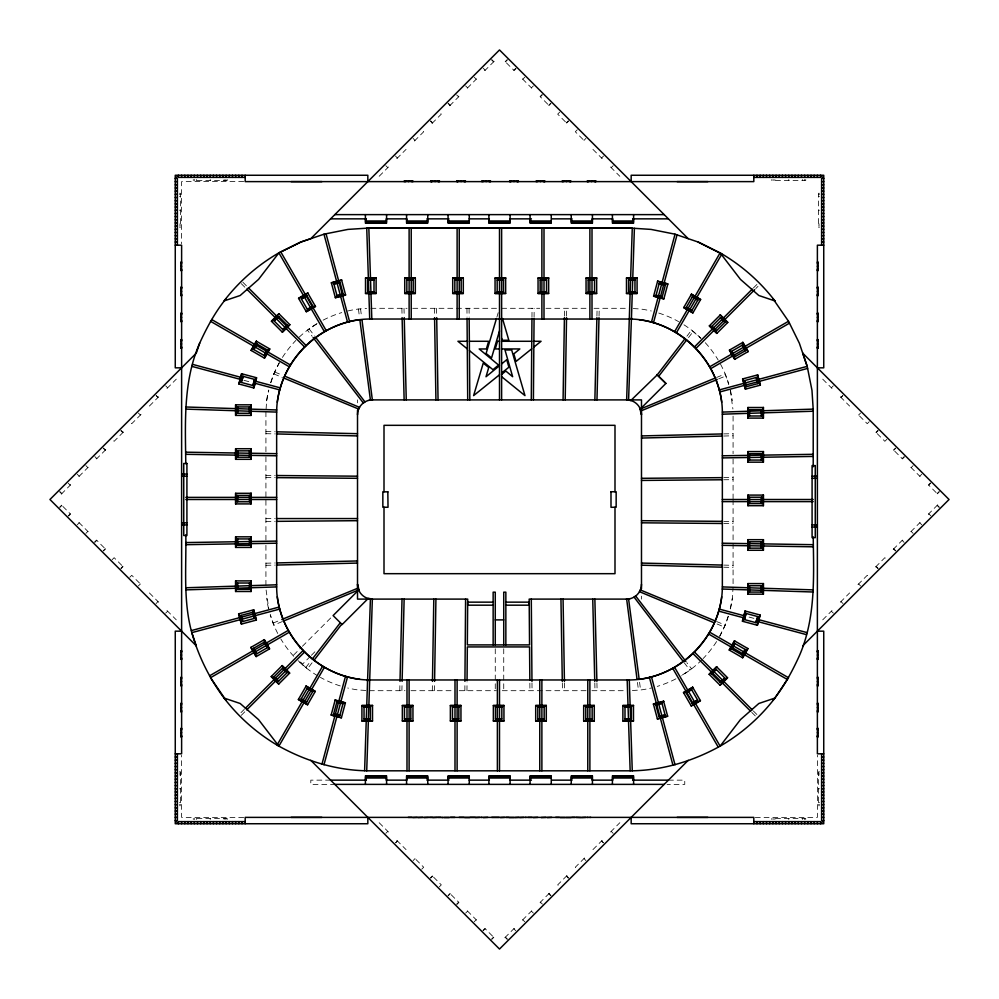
<?xml version="1.0" encoding="UTF-8"?>
<svg xmlns="http://www.w3.org/2000/svg" width="999" height="999" viewBox="0 0 999 999"><rect width="100%" height="100%" fill="white"/><g stroke="black" fill="none" stroke-linecap="round" stroke-linejoin="round"><path stroke-width="0.75" stroke-dasharray="5 3.75" d="M464.847 690.696L464.91 682.929M466.958 690.696L467.045 681.643M531.967 317.295L532.042 308.304M534.078 317.295L534.153 308.304M432.305 690.696L432.43 682.929M434.428 690.696L434.553 682.929M564.447 316.071L564.572 308.304M566.57 316.071L566.695 308.304M399.762 690.696L399.962 682.929M401.885 690.696L402.073 682.929M596.927 316.071L597.115 308.304M599.038 316.071L599.238 308.304M266.096 409.003L266.633 400.811A106.618 106.618 0 0 1 268.606 390.134M730.394 608.866A106.618 106.618 0 0 0 732.367 598.189L733.079 587.262M266.633 400.811L268.756 390.172M730.244 608.828L732.367 598.189M496.915 317.045L498.201 312.675M270.854 382.729L273.838 373.926L279.358 362.749M719.642 636.251L725.162 625.074L728.146 616.271M312.075 662.812L307.442 668.855L298.064 660.639M686.925 336.188L691.558 330.145L700.936 338.361M305.844 667.457L310.489 661.425M688.511 337.575L693.156 331.543M61.276 494.168L70.567 484.877L68.569 482.879M78.896 476.548L88.187 467.257M105.807 449.637L96.516 458.928L94.518 456.93M123.426 432.018L114.136 441.308L112.138 439.31M141.046 414.398L131.756 423.688L129.758 421.69M149.375 406.069L158.666 396.778M166.995 388.449L176.286 379.158M379.158 176.286L388.449 166.995M396.778 158.666L406.069 149.375M414.398 141.046L423.688 131.756L421.69 129.758M432.018 123.426L441.308 114.136L439.31 112.138M449.637 105.807L458.928 96.516L456.93 94.518M467.257 88.187L476.548 78.896M494.168 61.276L484.877 70.567L482.879 68.569M59.615 507.167L61.613 505.169M505.169 61.613L507.167 59.615M59.903 507.455L61.901 505.457M505.457 61.901L507.455 59.903M68.232 515.784L70.23 513.786M513.786 70.23L515.784 68.232M68.569 516.121L70.567 514.123L61.276 504.832M516.121 68.569L514.123 70.567L504.832 61.276M77.235 524.787L79.233 522.789M522.789 79.233L524.787 77.235M85.852 533.404L87.85 531.406M531.406 87.85L533.404 85.852M94.518 542.07L96.516 540.072L105.807 549.363M542.07 94.518L540.072 96.516L549.363 105.807M94.855 542.407L96.853 540.409M540.409 96.853L542.407 94.855M103.184 550.736L105.182 548.738M548.738 105.182L550.736 103.184M103.471 551.023L105.469 549.025M549.025 105.469L551.023 103.471M112.138 559.69L114.136 557.692L123.426 566.982M559.69 112.138L557.692 114.136L566.982 123.426M120.804 568.356L122.752 566.308M566.308 122.752L568.356 120.804M121.091 568.643L123.089 566.645M566.645 123.089L568.643 121.091M129.758 577.31L131.756 575.312L141.046 584.602M577.31 129.758L575.312 131.756L584.602 141.046M138.374 585.926L140.422 583.978M583.978 140.422L585.926 138.374M156.044 603.596L157.992 601.548M601.598 158.042L603.546 155.994M165.622 613.174L167.67 611.226M611.176 167.62L613.224 165.672M293.631 655.057L301.348 647.34M302.41 646.278L333.104 615.571M240.971 712.649L244.243 709.377M241.283 715.334L245.642 710.976M310.327 656.343L302.622 664.048L299.625 661.051M311.363 655.307L315.821 650.849M753.358 288.024L757.717 283.666M755.806 288.561L758.004 286.363M385.776 833.328L387.824 831.38M831.38 387.824L833.328 385.776M395.404 842.956L397.402 840.958L395.454 843.006M842.956 395.404L840.958 397.402L843.006 395.454M413.074 860.626L415.022 858.578M858.578 415.022L860.576 413.024M421.69 869.242L423.688 867.244L414.398 857.954M869.242 421.69L867.244 423.688L857.954 414.398M430.357 877.909L432.355 875.911M875.911 432.355L877.909 430.357M430.644 878.196L432.692 876.248M876.198 432.642L878.246 430.694M439.31 886.862L441.308 884.864L432.018 875.574M886.862 439.31L884.864 441.308L875.574 432.018M447.977 895.529L449.975 893.531M893.531 449.975L895.529 447.977M448.264 895.816L450.262 893.818M893.818 450.262L895.816 448.264M456.593 904.145L458.591 902.147M902.147 458.591L904.145 456.593M456.93 904.482L458.928 902.484L449.637 893.193M904.482 456.93L902.484 458.928L893.193 449.637M465.596 913.148L467.594 911.15M911.15 467.594L913.148 465.596M474.213 921.765L476.211 919.767M919.767 476.211L921.765 474.213M482.879 930.431L484.877 928.433L494.168 937.724M930.431 482.879L928.433 484.877L937.724 494.168M483.216 930.768L485.214 928.77M928.77 485.214L930.768 483.216M491.545 939.097L493.543 937.099M937.099 493.543L939.097 491.545M491.833 939.385L493.831 937.387M937.387 493.831L939.385 491.833M504.832 937.724L514.123 928.433L516.121 930.431M522.452 920.104L531.743 910.813M549.363 893.193L540.072 902.484L542.07 904.482M566.982 875.574L557.692 884.864L559.69 886.862M584.602 857.954L575.312 867.244L577.31 869.242M592.931 849.625L602.222 840.334M610.551 832.005L619.842 822.714M822.714 619.842L832.005 610.551M840.334 602.222L849.625 592.931M857.954 584.602L867.244 575.312L869.242 577.31M875.574 566.982L884.864 557.692L886.862 559.69M893.193 549.363L902.484 540.072L904.482 542.07M910.813 531.743L920.104 522.452M937.724 504.832L928.433 514.123L930.431 516.121M316.583 324.038L307.442 330.145L312.175 336.313M682.417 674.962L691.558 668.855L686.825 662.687M716.533 377.497L725.162 373.926L728.696 384.34M282.467 621.503L273.838 625.074L270.304 614.66M718.643 378.896L725.836 375.936M273.164 623.064L280.357 620.104M347.752 310.989A106.618 106.618 0 0 1 358.429 309.016L366.621 308.479M632.379 690.521L640.571 689.984A106.618 106.618 0 0 0 651.248 688.011M723.763 433.903L733.079 433.678M723.763 436.026L733.079 435.789M265.921 563.211L275.237 562.974M265.921 565.322L275.237 565.097M723.763 477.634L733.079 477.559M723.763 479.757L733.079 479.682M265.921 521.441L275.237 521.366M243.694 181.618L181.618 181.618L181.618 243.694M179.495 193.282L180.557 193.282L180.557 227.185L179.495 227.185M819.505 193.282L818.443 193.282L818.443 227.185L819.505 227.185M179.495 194.593L180.557 194.593M818.443 194.593L819.505 194.593M179.495 196.341L180.557 196.341M818.443 196.341L819.505 196.341M179.495 210.227L180.557 210.227M818.443 210.227L819.505 210.227M179.495 224.126L180.557 224.126M818.443 224.126L819.505 224.126M179.495 225.861L180.557 225.861M818.443 225.861L819.505 225.861M370.904 308.304L407.043 308.304M412.737 308.304L499.5 308.304M501.623 308.304L539.785 308.304M545.978 308.304L587.986 308.304M594.018 308.304L628.134 308.304M265.921 518.568L275.237 518.568M369.355 690.696L404.982 690.696M411.014 690.696L453.022 690.696M459.215 690.696L496.403 690.696M502.285 690.696L586.263 690.696M591.957 690.696L624.999 690.696M179.495 771.815L180.557 771.815L180.557 805.718L179.495 805.718M819.505 771.815L818.443 771.815L818.443 805.718L819.505 805.718M179.495 773.139L180.557 773.139M818.443 773.139L819.505 773.139M179.495 774.874L180.557 774.874M818.443 774.874L819.505 774.874M330.594 780.144L310.801 780.144L310.801 784.377L334.827 784.377M668.406 780.144L684.752 780.144L684.752 784.377L667.107 784.377M179.495 788.773L180.557 788.773M818.443 788.773L819.505 788.773M179.495 802.659L180.557 802.659M818.443 802.659L819.505 802.659M179.495 804.407L180.557 804.407M818.443 804.407L819.505 804.407M243.694 817.382L181.618 817.382L181.618 755.306M755.306 817.382L817.382 817.382L817.382 755.306M265.921 475.437L275.237 475.512M265.921 477.559L275.237 477.634M723.763 521.366L733.079 521.441M723.763 523.488L733.079 523.563M265.921 431.556L275.237 431.768M265.921 433.678L275.237 433.903M723.763 565.097L733.079 565.322M723.763 567.22L733.079 567.444M633.229 308.541L640.571 309.016A106.618 106.618 0 0 1 651.248 310.989M365.771 690.459L358.429 689.984A106.618 106.618 0 0 1 347.752 688.011M243.968 380.332L249.937 381.93M749.063 617.07L755.032 618.668M273.838 373.926L282.467 377.497M716.533 621.503L725.162 625.074M274.775 372.028L281.955 375.025M717.045 623.975L724.225 626.972M522.452 78.896L531.743 88.187M592.931 149.375L602.222 158.666M610.551 166.995L619.842 176.286M822.714 379.158L832.005 388.449M840.334 396.778L849.625 406.069M910.813 467.257L920.104 476.548M491.833 59.615L493.831 61.613M937.387 505.169L939.385 507.167M491.545 59.903L493.543 61.901M937.099 505.457L939.097 507.455M483.216 68.232L485.214 70.23M928.77 513.786L930.768 515.784M474.213 77.235L476.211 79.233M919.767 522.789L921.765 524.787M465.596 85.852L467.594 87.85M911.15 531.406L913.148 533.404M456.593 94.855L458.591 96.853M902.147 540.409L904.145 542.407M448.264 103.184L450.262 105.182M893.818 548.738L895.816 550.736M447.977 103.471L449.975 105.469M893.531 549.025L895.529 551.023M430.644 120.804L432.692 122.752M876.248 566.308L878.196 568.356M430.357 121.091L432.355 123.089M875.911 566.645L877.909 568.643M413.074 138.374L415.022 140.422M858.628 583.928L860.576 585.976M395.454 155.994L397.402 158.042M840.958 601.598L843.006 603.546M385.776 165.672L387.824 167.62M831.33 611.226L833.378 613.174M753.358 710.976L757.717 715.334M751.76 712.374L756.131 716.733M242.869 282.267L247.24 286.626M241.283 283.666L245.642 288.024M165.672 385.776L167.62 387.824M611.226 831.33L613.174 833.378M156.044 395.404L158.042 397.402L155.994 395.454M603.596 842.956L601.598 840.958L603.546 843.006M138.374 413.074L140.422 415.022M583.978 858.578L585.926 860.626M121.091 430.357L123.089 432.355M566.645 875.911L568.643 877.909M120.754 430.694L122.802 432.642M566.358 876.198L568.306 878.246M103.471 447.977L105.469 449.975M549.025 893.531L551.023 895.529M103.184 448.264L105.182 450.262M548.738 893.818L550.736 895.816M94.855 456.593L96.853 458.591M540.409 902.147L542.407 904.145M85.852 465.596L87.85 467.594M531.406 911.15L533.404 913.148M77.235 474.213L79.233 476.211M522.789 919.767L524.787 921.765M68.232 483.216L70.23 485.214M513.786 928.77L515.784 930.768M59.903 491.545L61.901 493.543M505.457 937.099L507.455 939.097M59.615 491.833L61.613 493.831M505.169 937.387L507.167 939.385M78.896 522.452L88.187 531.743M149.375 592.931L158.666 602.222M166.995 610.551L176.286 619.842M379.158 822.714L388.449 832.005M396.778 840.334L406.069 849.625M467.257 910.813L476.548 920.104M684.128 662.624L689.797 670.029M309.203 328.971L314.872 336.376M730.244 390.172L732.904 409.003M266.096 589.997L268.756 608.828M639.56 682.267L640.571 689.984M358.429 309.016L359.44 316.733M637.449 682.404L638.448 690.122M360.552 308.878L361.551 316.596M596.927 682.929L597.115 690.696M594.805 682.929L594.992 690.696M404.008 308.304L404.195 316.071M401.885 308.304L402.073 316.071M564.447 682.929L564.572 690.696M562.325 682.929L562.462 690.696M436.538 308.304L436.675 316.071M434.428 308.304L434.553 316.071M531.98 682.929L532.042 690.696M529.857 683.154L529.92 690.696M469.08 308.304L469.155 317.295M466.958 308.304L467.033 317.295M805.718 179.495L805.718 180.557L771.815 180.557L771.815 179.495M805.718 819.505L805.718 818.443L771.815 818.443L771.815 819.505M804.407 179.495L804.407 180.557M804.407 818.443L804.407 819.505M802.659 179.495L802.659 180.557M802.659 818.443L802.659 819.505M788.773 179.495L788.773 180.557M788.773 818.443L788.773 819.505M774.874 179.495L774.874 180.557M774.874 818.443L774.874 819.505M773.139 179.495L773.139 180.557M773.139 818.443L773.139 819.505M733.079 416.121L733.079 453.671M733.079 458.991L733.079 498.726M733.079 499.787L733.079 542.22M733.079 543.668L733.079 585.739M641.483 596.141L641.483 599.1M503.733 648.776L503.733 690.696M495.267 648.776L495.267 690.696M357.517 399.9L357.517 402.859M265.921 411.738L265.921 455.332M265.921 456.78L265.921 498.826M265.921 500.274L265.921 540.009M265.921 545.329L265.921 585.801M227.185 179.495L227.185 180.557L193.282 180.557L193.282 179.495M227.185 819.505L227.185 818.443L193.282 818.443L193.282 819.505M225.861 179.495L225.861 180.557M225.861 818.443L225.861 819.505M224.126 179.495L224.126 180.557M224.126 818.443L224.126 819.505M210.227 179.495L210.227 180.557M210.227 818.443L210.227 819.505M196.341 179.495L196.341 180.557M196.341 818.443L196.341 819.505M194.593 179.495L194.593 180.557M194.593 818.443L194.593 819.505M270.654 382.667A106.618 106.618 0 0 1 279.245 362.762M282.417 357.442A106.618 106.618 0 0 1 295.866 340.447M299.176 337.175A106.618 106.618 0 0 1 317.707 323.177M323.114 320.155A106.618 106.618 0 0 1 341.77 312.587M340.284 685.951A106.618 106.618 0 0 1 320.379 677.372M317.707 675.824A106.618 106.618 0 0 1 298.052 660.751M293.743 656.306A106.618 106.618 0 0 1 280.794 638.91M277.772 633.503A106.618 106.618 0 0 1 270.205 614.847M268.606 608.866A106.618 106.618 0 0 1 266.633 598.189M728.346 616.333A106.618 106.618 0 0 1 719.755 636.238M716.583 641.558A106.618 106.618 0 0 1 703.134 658.553M702.047 659.665A106.618 106.618 0 0 1 681.293 675.824M675.886 678.845A106.618 106.618 0 0 1 657.23 686.413M658.716 313.049A106.618 106.618 0 0 1 678.621 321.628M683.94 324.8A106.618 106.618 0 0 1 700.948 338.249M705.257 342.694A106.618 106.618 0 0 1 718.206 360.09M720.504 364.123A106.618 106.618 0 0 1 728.795 384.153M730.394 390.134A106.618 106.618 0 0 1 732.367 400.811"/><path stroke-width="1.5" d="M464.922 681.38L465.596 599.1M467.057 680.132L467.332 646.927L529.557 646.927L529.832 680.132M531.293 399.9L531.955 318.806M533.404 399.9L534.065 318.806M432.455 681.38L433.803 599.1M434.577 681.38L435.926 599.1M563.074 399.9L564.423 317.62M565.197 399.9L566.545 317.62M400 681.38L402.023 599.1M402.11 681.38L404.133 599.1M594.867 399.9L596.89 317.62M596.977 399.9L599 317.62M364.61 770.666L367.582 679.832M322.652 666.121L277.135 744.954L278.896 746.128C305.731 761.076 335.926 770.217 366.72 770.816L372.352 599.1L366.67 597.976A14.835 14.835 0 0 1 359.503 591.683L357.517 584.265A14.835 14.835 0 0 0 358.641 589.947L283.903 620.903M631.418 319.168L634.39 228.334M367.557 681.243L370.417 598.975M715.097 378.097L640.359 409.053A14.835 14.835 0 0 1 641.483 414.735L639.497 407.317A14.835 14.835 0 0 0 632.33 401.024L628.583 400.025L631.443 317.757M185.789 463.661C185.29 423.201 183.017 381.193 199.65 343.206C206.843 327.46 215.122 312.1 226.086 298.651M276.648 412.088C276.773 362.837 320.454 319.156 369.705 319.031L629.295 319.031C678.546 319.156 722.227 362.837 722.352 412.088L722.352 586.913C722.227 636.163 678.546 679.844 629.295 679.969L369.705 679.969C320.454 679.844 276.773 636.163 276.648 586.913L276.648 412.088L185.814 409.115M813.211 536.9C813.798 576.848 815.746 618.294 799.35 655.794C792.157 671.54 783.878 686.9 772.914 700.349M387.824 491.77L388.024 507.267L382.842 507.23L382.842 491.77L387.899 491.87M238.998 384.016L241.746 373.776M241.346 382.442L242.982 376.311M252.834 385.527L254.483 379.383M253.709 387.949L256.443 377.722M321.965 764.123L345.529 676.198M323.976 764.797L347.54 676.872M651.46 322.128L675.024 234.203L698.189 242.045L721.865 254.046L676.348 332.879M653.471 322.802L677.035 234.877M742.557 621.278L745.291 611.051M744.517 619.617L746.166 613.473M756.018 622.689L757.654 616.558M757.254 625.224L760.002 614.984M499.5 330.881L491.545 357.942L486.113 353.446L496.478 318.494M199.675 343.206L196.266 353.184L49.95 499.5L196.303 645.854M251.186 350.474L256.493 341.296M253.858 349.563L257.03 344.056M264.161 355.519L267.345 350.012M264.373 358.079L269.668 348.901M185.814 534.877C186.376 567.519 183.004 600.761 191.796 632.642C198.476 656.231 209.415 678.396 224.051 698.064A186.925 186.925 0 0 0 278.883 746.141L324.413 667.295M674.587 331.705L720.104 252.872L698.176 242.058M729.332 650.099L734.627 640.921M731.655 648.988L734.839 643.481M741.97 654.944L745.142 649.437M742.507 657.704L747.814 648.526M366.72 770.816L632.28 770.816C663.086 770.229 693.269 761.063 720.117 746.141A186.925 186.925 0 0 0 774.949 698.064L788.511 677.722L709.677 632.205M347.54 322.128L323.976 234.203L300.811 242.045L278.896 252.872L258.554 279.383L240.172 295.504L224.051 300.936A186.925 186.925 0 0 1 278.883 252.859L300.811 242.045L310.801 238.649L499.5 49.95L688.236 238.686M313.936 660.401L341.758 624.138L333.104 615.571L358.678 590.009M640.322 408.991L665.896 383.429L657.242 374.862L685.064 338.599M312.35 659.015L340.247 622.814M658.753 376.186L686.65 339.985M367.132 222.265L368.044 223.064L368.968 222.265M369.78 222.265L370.704 223.064L371.616 222.265M372.427 222.265L373.351 223.064L374.263 222.265M375.075 222.265L375.999 223.064L376.91 222.265M377.734 222.265L378.646 223.064L379.57 222.265M380.382 222.265L381.293 223.064L382.217 222.265M383.029 222.265L383.941 223.064L384.865 222.265M408.304 222.265L409.215 223.064L410.139 222.265M410.951 222.265L411.863 223.064L412.787 222.265M413.598 222.265L414.51 223.064L415.434 222.265M416.246 222.265L417.17 223.064L418.082 222.265M418.893 222.265L419.817 223.064L420.729 222.265M421.541 222.265L422.465 223.064L423.376 222.265M424.2 222.265L425.112 223.064L426.024 222.265M449.8 222.265L450.724 223.064L451.635 222.265M452.447 222.265L453.371 223.064L454.283 222.265M455.107 222.265L456.019 223.064L456.943 222.265M457.754 222.265L458.666 223.064L459.59 222.265M460.402 222.265L461.313 223.064L462.237 222.265M463.049 222.265L463.961 223.064L464.885 222.265M465.696 222.265L466.62 223.064L467.532 222.265M490.634 222.265L491.558 223.064L492.47 222.265M493.281 222.265L494.205 223.064L495.117 222.265M495.929 222.265L496.853 223.064L497.764 222.265M498.588 222.265L499.5 223.064L500.412 222.265M501.236 222.265L502.147 223.064L503.071 222.265M503.883 222.265L504.795 223.064L505.719 222.265M506.53 222.265L507.442 223.064L508.366 222.265M531.805 222.265L532.717 223.064L533.641 222.265M534.453 222.265L535.364 223.064L536.288 222.265M537.1 222.265L538.024 223.064L538.936 222.265M539.747 222.265L540.671 223.064L541.583 222.265M542.395 222.265L543.319 223.064L544.23 222.265M545.042 222.265L545.966 223.064L546.878 222.265M547.702 222.265L548.613 223.064L549.537 222.265M572.976 222.265L573.888 223.064L574.8 222.265M575.624 222.265L576.535 223.064L577.459 222.265M578.271 222.265L579.183 223.064L580.107 222.265M580.918 222.265L581.83 223.064L582.754 222.265M583.566 222.265L584.49 223.064L585.402 222.265M586.213 222.265L587.137 223.064L588.049 222.265M588.861 222.265L589.785 223.064L590.696 222.265M614.135 222.265L615.059 223.064L615.971 222.265M616.783 222.265L617.707 223.064L618.618 222.265M619.43 222.265L620.354 223.064L621.266 222.265M622.09 222.265L623.001 223.064L623.925 222.265M624.737 222.265L625.649 223.064L626.573 222.265M627.384 222.265L628.296 223.064L629.22 222.265M630.032 222.265L630.956 223.064L631.868 222.265M368.968 776.735L368.044 775.936L367.132 776.735M371.616 776.735L370.704 775.936L369.78 776.735M374.263 776.735L373.351 775.936L372.427 776.735M376.91 776.735L375.999 775.936L375.075 776.735M379.57 776.735L378.646 775.936L377.734 776.735M382.217 776.735L381.293 775.936L380.382 776.735M384.865 776.735L383.941 775.936L383.029 776.735M410.139 776.735L409.215 775.936L408.304 776.735M412.787 776.735L411.863 775.936L410.951 776.735M415.434 776.735L414.51 775.936L413.598 776.735M418.082 776.735L417.17 775.936L416.246 776.735M420.729 776.735L419.817 775.936L418.893 776.735M423.376 776.735L422.465 775.936L421.541 776.735M426.024 776.735L425.112 775.936L424.2 776.735M451.635 776.735L450.724 775.936L449.8 776.735M454.283 776.735L453.371 775.936L452.447 776.735M456.943 776.735L456.019 775.936L455.107 776.735M459.59 776.735L458.666 775.936L457.754 776.735M462.237 776.735L461.313 775.936L460.402 776.735M464.885 776.735L463.961 775.936L463.049 776.735M467.532 776.735L466.62 775.936L465.696 776.735M492.47 776.735L491.558 775.936L490.634 776.735M495.117 776.735L494.205 775.936L493.281 776.735M497.764 776.735L496.853 775.936L495.929 776.735M500.412 776.735L499.5 775.936L498.588 776.735M503.071 776.735L502.147 775.936L501.236 776.735M505.719 776.735L504.795 775.936L503.883 776.735M508.366 776.735L507.442 775.936L506.53 776.735M533.641 776.735L532.717 775.936L531.805 776.735M536.288 776.735L535.364 775.936L534.453 776.735M538.936 776.735L538.024 775.936L537.1 776.735M541.583 776.735L540.671 775.936L539.747 776.735M544.23 776.735L543.319 775.936L542.395 776.735M546.878 776.735L545.966 775.936L545.042 776.735M549.537 776.735L548.613 775.936L547.702 776.735M574.8 776.735L573.888 775.936L572.976 776.735M577.459 776.735L576.535 775.936L575.624 776.735M580.107 776.735L579.183 775.936L578.271 776.735M582.754 776.735L581.83 775.936L580.918 776.735M585.402 776.735L584.49 775.936L583.566 776.735M588.049 776.735L587.137 775.936L586.213 776.735M590.696 776.735L589.785 775.936L588.861 776.735M615.971 776.735L615.059 775.936L614.135 776.735M618.618 776.735L617.707 775.936L616.783 776.735M621.266 776.735L620.354 775.936L619.43 776.735M623.925 776.735L623.001 775.936L622.09 776.735M626.573 776.735L625.649 775.936L624.737 776.735M629.22 776.735L628.296 775.936L627.384 776.735M631.868 776.735L630.956 775.936L630.032 776.735M271.516 321.341L279.008 313.848M274.176 321.016L278.671 316.521L287.387 325.224L282.892 329.72L274.176 321.016L278.821 316.658M282.742 329.57L287.237 325.075M282.28 332.105L289.772 324.613M245.342 708.291L303.159 650.474M246.741 709.877L304.558 652.06M341.958 624.712L368.181 598.488M630.819 400.512L657.242 374.862M694.442 346.94L752.259 289.123M695.841 348.526L754.707 289.673M709.228 674.387L716.72 666.895M711.763 673.925L716.258 669.43M720.179 682.342L724.675 677.846L716.108 669.28L711.613 673.776L720.329 682.479L724.824 677.984M719.992 685.152L727.484 677.659M688.236 760.314L499.5 949.05L310.764 760.314M802.697 645.854L949.05 499.5L802.697 353.147M499.5 365.671L486.014 376.76L488.736 367.52L483.254 363.087L473.613 395.616L499.5 374.775M501.623 363.923L506.743 359.702L508.891 367.207L501.623 373.064M531.705 348.826L516.046 361.451L513.823 353.883L519.83 348.938L501.623 348.951M533.841 347.115L541.071 341.283L533.891 341.283M501.623 374.413L505.806 371.041L512.649 376.71L504.982 349.975L511.663 349.975L524.975 395.616L501.623 376.685M298.651 298.439L307.817 293.144M301.411 298.988L306.918 295.804M307.355 309.29L312.862 306.119M306.256 311.626L315.434 306.318M709.677 366.795L788.511 321.278L772.964 298.713M710.626 368.693L789.447 323.177M209.553 675.824L288.374 630.307M289.323 632.205L210.489 677.722L226.036 700.287M683.566 692.682L692.744 687.374M686.138 692.881L691.645 689.71M692.082 703.196L697.589 700.012M691.183 705.856L700.349 700.561M640.983 410.889L717.207 379.495M281.793 619.505L358.017 588.111M774.949 698.064L758.828 703.496L740.446 719.617L720.117 746.141L674.587 667.295M331.393 282.904L341.633 280.157M333.916 284.141L340.06 282.505M337 295.642L343.144 293.993M335.339 297.602L345.567 294.867M719.255 389.922L807.18 366.358L799.35 343.206L788.536 321.266M719.68 391.995L807.592 368.431M191.408 630.569L279.32 607.005M279.745 609.078L191.82 632.642L196.279 645.816M653.433 704.133L663.661 701.398M655.856 705.007L662 703.358M658.94 716.495L665.084 714.859M657.367 718.843L667.607 716.096M368.581 222.278L367.52 222.278M371.228 222.278L370.167 222.278M373.876 222.278L372.814 222.278M376.523 222.278L375.462 222.278M379.17 222.278L378.122 222.278M381.83 222.278L380.769 222.278M384.478 222.278L383.416 222.278M409.752 222.278L408.691 222.278M412.4 222.278L411.338 222.278M415.047 222.278L413.986 222.278M417.694 222.278L416.633 222.278M420.342 222.278L419.28 222.278M422.989 222.278L421.928 222.278M425.636 222.278L424.587 222.278M451.248 222.278L450.187 222.278M453.896 222.278L452.834 222.278M456.543 222.278L455.494 222.278M459.203 222.278L458.141 222.278M461.85 222.278L460.789 222.278M464.498 222.278L463.436 222.278M467.145 222.278L466.083 222.278M492.082 222.278L491.021 222.278M494.73 222.278L493.668 222.278M497.377 222.278L496.316 222.278M500.024 222.278L498.976 222.278M502.684 222.278L501.623 222.278M505.332 222.278L504.27 222.278M507.979 222.278L506.918 222.278M533.254 222.278L532.192 222.278M535.901 222.278L534.84 222.278M538.548 222.278L537.487 222.278M541.196 222.278L540.134 222.278M543.843 222.278L542.782 222.278M546.49 222.278L545.442 222.278M549.15 222.278L548.089 222.278M574.413 222.278L573.364 222.278M577.072 222.278L576.011 222.278M579.72 222.278L578.658 222.278M582.367 222.278L581.306 222.278M585.014 222.278L583.953 222.278M587.662 222.278L586.6 222.278M590.309 222.278L589.248 222.278M615.584 222.278L614.522 222.278M618.231 222.278L617.17 222.278M620.879 222.278L619.83 222.278M623.538 222.278L622.477 222.278M626.186 222.278L625.124 222.278M628.833 222.278L627.772 222.278M631.48 222.278L630.419 222.278M367.52 776.722L368.581 776.722M370.167 776.722L371.228 776.722M372.814 776.722L373.876 776.722M375.462 776.722L376.523 776.722M378.122 776.722L379.17 776.722M380.769 776.722L381.83 776.722M383.416 776.722L384.478 776.722M408.691 776.722L409.752 776.722M411.338 776.722L412.4 776.722M413.986 776.722L415.047 776.722M416.633 776.722L417.694 776.722M419.28 776.722L420.342 776.722M421.928 776.722L422.989 776.722M424.587 776.722L425.636 776.722M450.187 776.722L451.248 776.722M452.834 776.722L453.896 776.722M455.494 776.722L456.543 776.722M458.141 776.722L459.203 776.722M460.789 776.722L461.85 776.722M463.436 776.722L464.498 776.722M466.083 776.722L467.145 776.722M491.021 776.722L492.082 776.722M493.668 776.722L494.73 776.722M496.316 776.722L497.377 776.722M498.976 776.722L500.024 776.722M501.623 776.722L502.684 776.722M504.27 776.722L505.332 776.722M506.918 776.722L507.979 776.722M532.192 776.722L533.254 776.722M534.84 776.722L535.901 776.722M537.487 776.722L538.548 776.722M540.134 776.722L541.196 776.722M542.782 776.722L543.843 776.722M545.442 776.722L546.49 776.722M548.089 776.722L549.15 776.722M573.364 776.722L574.413 776.722M576.011 776.722L577.072 776.722M578.658 776.722L579.72 776.722M581.306 776.722L582.367 776.722M583.953 776.722L585.014 776.722M586.6 776.722L587.662 776.722M589.248 776.722L590.309 776.722M614.522 776.722L615.584 776.722M617.17 776.722L618.231 776.722M619.83 776.722L620.879 776.722M622.477 776.722L623.538 776.722M625.124 776.722L626.186 776.722M627.772 776.722L628.833 776.722M630.419 776.722L631.48 776.722M323.963 234.178L347.952 229.408L366.72 228.184L632.28 228.184L651.048 229.408L675.037 234.178M359.852 319.817L370.417 400.025L372.352 399.9L361.95 319.68M637.05 679.32L626.648 599.1L628.583 598.975L639.148 679.183M722.352 412.088L813.186 409.115L811.975 390.334L807.204 366.358L802.721 353.184M722.352 414.198L813.186 411.226M185.814 587.774L276.648 584.802M185.814 589.885L276.648 586.913M641.483 435.926L722.215 433.941M641.483 438.049L722.215 436.063M276.785 562.937L357.517 560.951M276.785 565.059L357.517 563.074M722.352 455.794L813.186 454.308M722.352 457.917L813.186 456.431M185.814 542.569L276.648 541.083M185.814 544.692L276.648 543.206M370.417 400.025L372.527 400M626.473 599L628.583 598.975M641.483 478.309L722.215 477.647M641.483 480.432L722.215 479.77M276.785 521.353L357.517 520.691M245.192 177.385L178.446 177.385L178.446 175.262L175.262 178.446L177.385 178.446L177.385 245.192M753.808 177.385L820.554 177.385L820.554 175.262L823.738 178.446L821.615 178.446L821.615 245.192M175.262 181.618L177.385 181.618M821.615 181.618L823.738 181.618M175.262 184.803L177.385 184.803M821.615 184.803L823.738 184.803M175.262 187.974L177.385 187.974M821.615 187.974L823.738 187.974M175.262 191.159L177.385 191.159M821.615 191.159L823.738 191.159M175.262 194.33L177.385 194.33M821.615 194.33L823.738 194.33M175.262 197.515L177.385 197.515M821.615 197.515L823.738 197.515M175.262 200.699L177.385 200.699M821.615 200.699L823.738 200.699M175.262 203.871L177.385 203.871M821.615 203.871L823.738 203.871M175.262 207.055L177.385 207.055M821.615 207.055L823.738 207.055M175.262 210.227L177.385 210.227M821.615 210.227L823.738 210.227M175.262 213.411L177.385 213.411M821.615 213.411L823.738 213.411M334.827 214.623L664.173 214.623M175.262 216.583L177.385 216.583M821.615 216.583L823.738 216.583M330.594 218.856L366.396 218.856M386.638 218.856L406.868 218.856L406.943 222.914L427.385 222.914L427.385 218.831M427.11 218.856L448.901 218.856M469.143 218.856L489.385 218.856M509.615 218.856L531.418 218.856M551.648 218.856L571.89 218.856M612.362 218.856L592.132 218.856L592.057 222.914L571.615 222.914L571.615 218.831M632.604 218.856L668.406 218.856M175.262 219.768L177.385 219.768M821.615 219.768L823.738 219.768M365.397 220.979L386.588 220.979M406.568 220.979L427.759 220.979M448.076 220.979L469.268 220.979M488.898 220.979L510.102 220.979M530.069 220.979L551.261 220.979M571.241 220.979L592.432 220.979M612.412 220.979L633.603 220.979M365.784 222.69L386.213 222.69M406.943 222.69L427.385 222.69M448.451 222.69L468.881 222.914L448.451 222.914L448.451 218.831M530.444 222.69L550.886 222.914L530.444 222.914L530.444 218.831M571.615 222.69L592.057 222.69M612.787 222.69L633.216 222.69M175.262 222.939L177.385 222.939M821.615 222.939L823.738 222.939M175.262 226.124L177.385 226.124M821.615 226.124L823.738 226.124M175.262 229.308L177.385 229.308M821.615 229.308L823.738 229.308M175.262 232.48L177.385 232.48M821.615 232.48L823.738 232.48M175.262 235.664L177.385 235.664M821.615 235.664L823.738 235.664M175.262 238.836L177.385 238.836M821.615 238.836L823.738 238.836M175.262 242.02L177.385 242.02M821.615 242.02L823.738 242.02M175.262 245.192L181.618 245.192L181.618 753.808L175.262 753.808M823.738 245.192L817.382 245.192L817.382 753.808L823.738 753.808M181.618 261.95L180.981 261.95L180.981 270.717L181.618 270.717M817.382 261.95L818.019 261.95L818.019 270.717L817.382 270.717M180.981 262.675L181.618 262.525M817.382 262.525L818.019 262.675M180.981 263.399L181.618 263.399M817.382 263.399L818.019 263.399M180.981 266.333L181.618 266.333M817.382 266.333L818.019 266.333M180.981 269.268L181.618 269.268M817.382 269.268L818.019 269.268M180.981 269.992L181.618 269.992M817.382 269.992L818.019 269.992M180.981 270.142L181.618 270.142M817.382 270.142L818.019 270.142M365.522 278.147L376.123 278.147M404.732 278.147L415.322 278.147M452.709 278.147L463.299 278.147M495.054 278.147L505.644 278.147M538.049 278.147L548.638 278.147M586.051 278.147L596.653 278.147M626.485 278.147L637.087 278.147M367.644 279.995L374.001 279.995M406.843 279.995L413.211 279.995M454.832 279.995L461.188 279.995M497.165 279.995L503.521 279.995M540.172 279.995L546.528 279.995M588.174 279.995L594.53 279.995M628.608 279.995L634.964 279.995M181.618 287.013L180.981 287.013L180.981 295.791L181.618 295.791M817.382 287.013L818.019 287.013L818.019 295.791L817.382 295.791M180.981 287.6L181.618 287.6M817.382 287.6L818.019 287.6M180.981 287.749L181.618 287.749M817.382 287.749L818.019 287.749M180.981 288.474L181.618 288.474M817.382 288.474L818.019 288.474M180.981 291.408L181.618 291.408M817.382 291.408L818.019 291.408M367.644 291.895L374.001 291.895M406.843 291.895L413.211 291.895M454.832 291.895L461.188 291.895M497.165 291.895L503.521 291.895M540.172 291.895L546.528 291.895M588.174 291.895L594.53 291.895M628.608 291.895L634.964 291.895M365.522 293.356L376.123 293.356M404.732 293.356L415.322 293.356M452.709 293.356L463.299 293.356M495.054 293.356L505.644 293.356M538.049 293.356L548.638 293.356M586.051 293.356L596.653 293.356M626.485 293.356L637.087 293.356M180.981 294.33L181.618 294.33M817.382 294.33L818.019 294.33M180.981 295.055L181.618 295.055M817.382 295.055L818.019 295.055M180.981 295.217L181.618 295.217M817.382 295.217L818.019 295.217M181.618 313.024L180.981 313.024L180.981 321.79L181.618 321.79M817.382 313.024L818.019 313.024L818.019 321.79L817.382 321.79M180.981 313.599L181.618 313.599M817.382 313.599L818.019 313.599M180.981 313.748L181.618 313.748M817.382 313.748L818.019 313.748M180.981 314.473L181.618 314.473M817.382 314.473L818.019 314.473M180.981 317.407L181.618 317.407M817.382 317.407L818.019 317.407M180.981 320.329L181.618 320.329M817.382 320.329L818.019 320.329M180.981 321.066L181.618 321.066M817.382 321.066L818.019 321.066M180.981 321.216L181.618 321.216M817.382 321.216L818.019 321.216M181.618 339.548L180.981 339.548L180.981 348.326L181.618 348.326M817.382 339.548L818.019 339.548L818.019 348.326L817.382 348.326M180.981 340.135L181.618 340.135M817.382 340.135L818.019 340.135M180.981 340.284L181.618 340.284M817.382 340.284L818.019 340.284M180.981 341.009L181.618 341.009M817.382 341.009L818.019 341.009M467.232 341.283L457.929 341.283L467.295 348.876M469.355 341.283L488.648 341.283L486.376 348.963L479.158 348.963L498.576 365.06L492.969 369.68L469.43 350.612M499.5 341.283L497.514 341.283L495.267 348.951L499.5 348.951M501.623 341.283L531.768 341.283M180.981 343.943L181.618 343.943M817.382 343.943L818.019 343.943M180.981 346.865L181.618 346.865M817.382 346.865L818.019 346.865M180.981 347.59L181.618 347.59M817.382 347.59L818.019 347.59M180.981 347.752L181.618 347.752M817.382 347.752L818.019 347.752M181.618 367.832L175.262 367.832L175.262 175.262L367.832 175.262L367.832 181.618M817.382 367.832L823.738 367.832L823.738 175.262L631.168 175.262L631.168 181.618M369.38 399.9L641.483 399.9L641.483 588.723M181.618 474.075L186.913 474.075M181.618 476.186L186.913 476.186M812.087 476.186L817.382 476.186M812.087 478.309L817.382 478.309M185.814 497.377L276.648 497.377M185.814 499.5L276.648 499.5M722.352 499.5L813.186 499.5M722.352 501.623L813.186 501.623M276.785 518.568L357.517 518.568M181.618 522.814L186.913 522.814M181.618 524.925L186.913 524.925M812.087 524.925L817.382 524.925M812.087 527.047L817.382 527.047M629.62 599.1L529.17 599.1L529.545 644.904L467.332 644.904L467.707 599.1L357.517 599.1L357.517 410.277M493.144 602.147L467.657 602.147L467.657 605.182L493.144 605.182M505.856 602.147L529.22 602.147L529.22 605.182L505.856 605.182M495.267 619.892L503.733 619.892M181.618 631.168L175.262 631.168L175.262 823.738L367.832 823.738L367.832 817.382M817.382 631.168L823.738 631.168L823.738 823.738L631.168 823.738L631.168 817.382M181.618 650.674L180.981 650.674L180.981 659.452L181.618 659.452M817.382 650.674L818.019 650.674L818.019 659.452L817.382 659.452M180.981 651.248L181.618 651.248M817.382 651.248L818.019 651.248M180.981 651.41L181.618 651.41M817.382 651.41L818.019 651.41M180.981 652.135L181.618 652.135M817.382 652.135L818.019 652.135M180.981 655.057L181.618 655.057M817.382 655.057L818.019 655.057M180.981 657.991L181.618 657.991M817.382 657.991L818.019 657.991M180.981 658.716L181.618 658.716M817.382 658.716L818.019 658.716M180.981 658.865L181.618 658.865M817.382 658.865L818.019 658.865M181.618 677.21L180.981 677.21L180.981 685.976L181.618 685.976M817.382 677.21L818.019 677.21L818.019 685.976L817.382 685.976M180.981 677.934L181.618 677.934M817.382 677.784L818.019 677.784M180.981 678.671L181.618 678.671M817.382 678.671L818.019 678.671M180.981 681.593L181.618 681.593M817.382 681.593L818.019 681.593M180.981 684.527L181.618 684.527M817.382 684.527L818.019 684.527M180.981 685.401L181.618 685.401M817.382 685.252L818.019 685.252M181.618 703.209L180.981 703.209L180.981 711.987L181.618 711.987M817.382 703.209L818.019 703.209L818.019 711.987L817.382 711.987M180.981 703.783L181.618 703.783M817.382 703.783L818.019 703.783M180.981 704.67L181.618 704.67M817.382 704.67L818.019 704.67M361.913 705.644L372.515 705.644M402.347 705.644L412.949 705.644M450.362 705.644L460.951 705.644M493.356 705.644L503.946 705.644M535.701 705.644L546.291 705.644M583.678 705.644L594.268 705.644M622.877 705.644L633.478 705.644M364.036 707.105L370.392 707.105M404.47 707.105L410.826 707.105M452.472 707.105L458.828 707.105M495.479 707.105L501.835 707.105M537.812 707.105L544.168 707.105M585.789 707.105L592.157 707.105M624.999 707.105L631.356 707.105M180.981 707.592L181.618 707.592M817.382 707.592L818.019 707.592M180.981 710.526L181.618 710.526M817.382 710.526L818.019 710.526M180.981 711.4L181.618 711.4M817.382 711.4L818.019 711.4M364.036 719.005L370.392 719.005M404.47 719.005L410.826 719.005M452.472 719.005L458.828 719.005M495.479 719.005L501.835 719.005M537.812 719.005L544.168 719.005M585.789 719.005L592.157 719.005M624.999 719.005L631.356 719.005M361.913 720.853L372.515 720.853M402.347 720.853L412.949 720.853M450.362 720.853L460.951 720.853M493.356 720.853L503.946 720.853M535.701 720.853L546.291 720.853M583.678 720.853L594.268 720.853M622.877 720.853L633.478 720.853M181.618 728.283L180.981 728.283L180.981 737.05L181.618 737.05M817.382 728.283L818.019 728.283L818.019 737.05L817.382 737.05M180.981 728.858L181.618 728.858M817.382 728.858L818.019 728.858M180.981 729.008L181.618 729.008M817.382 729.008L818.019 729.008M180.981 729.732L181.618 729.732M817.382 729.732L818.019 729.732M180.981 732.667L181.618 732.667M817.382 732.667L818.019 732.667M180.981 735.601L181.618 735.601M817.382 735.601L818.019 735.601M180.981 736.325L181.618 736.325M817.382 736.325L818.019 736.325M180.981 736.475L181.618 736.475M817.382 736.475L818.019 736.475M175.262 756.98L177.385 756.98M821.615 756.98L823.738 756.98M175.262 760.164L177.385 760.164M821.615 760.164L823.738 760.164M175.262 763.336L177.385 763.336M821.615 763.336L823.738 763.336M175.262 766.52L177.385 766.52M821.615 766.52L823.738 766.52M175.262 769.692L177.385 769.692M821.615 769.692L823.738 769.692M175.262 772.876L177.385 772.876M821.615 772.876L823.738 772.876M175.262 776.061L177.385 776.061M821.615 776.061L823.738 776.061M365.784 776.31L386.213 776.31M406.943 776.31L427.385 776.31M448.451 776.31L468.881 776.086L448.451 776.086L448.451 780.169M530.444 776.31L550.886 776.086L530.444 776.086L530.444 780.169M571.615 776.31L592.057 776.31M612.787 776.31L633.216 776.31M365.397 778.021L386.588 778.021M406.568 778.021L427.759 778.021M448.076 778.021L469.268 778.021M488.898 778.021L510.102 778.021M530.069 778.021L551.261 778.021M571.241 778.021L592.432 778.021M612.412 778.021L633.603 778.021M175.262 779.232L177.385 779.232M821.615 779.232L823.738 779.232M330.594 780.144L366.396 780.144M386.638 780.144L406.868 780.144L406.943 776.086L427.385 776.086L427.385 780.169M427.11 780.144L448.901 780.144M469.143 780.144L489.385 780.144M509.615 780.144L531.418 780.144M551.648 780.144L571.89 780.144M612.362 780.144L592.132 780.144L592.057 776.086L571.615 776.086L571.615 780.169M632.604 780.144L668.406 780.144M175.262 782.417L177.385 782.417M821.615 782.417L823.738 782.417M334.827 784.377L664.173 784.377M175.262 785.589L177.385 785.589M821.615 785.589L823.738 785.589M175.262 788.773L177.385 788.773M821.615 788.773L823.738 788.773M175.262 791.945L177.385 791.945M821.615 791.945L823.738 791.945M175.262 795.129L177.385 795.129M821.615 795.129L823.738 795.129M175.262 798.301L177.385 798.301M821.615 798.301L823.738 798.301M175.262 801.485L177.385 801.485M821.615 801.485L823.738 801.485M175.262 804.67L177.385 804.67M821.615 804.67L823.738 804.67M175.262 807.841L177.385 807.841M821.615 807.841L823.738 807.841M175.262 811.026L177.385 811.026M821.615 811.026L823.738 811.026M175.262 814.197L177.385 814.197M821.615 814.197L823.738 814.197M175.262 817.382L177.385 817.382M821.615 817.382L823.738 817.382M412.749 817.582L417.27 817.382M417.982 817.582L422.802 817.382M423.963 817.582L428.496 817.382M432.817 817.582L436.988 817.382M441.795 817.582L443.169 817.582M444.193 817.582L449.3 817.582M464.61 817.582L469.717 817.582M475.524 817.582L479.695 817.382M483.254 817.582L487.787 817.382M500.437 817.582L504.607 817.382M509.203 817.582L514.31 817.582M515.109 817.582L518.981 817.382M519.705 817.582L523.876 817.382M533.241 817.582L537.774 817.382M541.208 817.582L546.041 817.382M547.202 817.582L551.735 817.382M560.189 817.582L565.297 817.582M566.083 817.582L571.191 817.582M580.844 817.582L576.011 817.382M581.568 817.582L585.739 817.382M245.192 821.615L178.446 821.615L178.446 823.738L175.262 820.554L177.385 820.554L177.385 753.808M753.808 821.615L820.554 821.615L820.554 823.738L823.738 820.554L821.615 820.554L821.615 753.808M276.785 475.524L357.517 476.186M276.785 477.647L357.517 478.309M641.483 520.691L722.215 521.353M641.483 522.814L722.215 523.476M185.814 452.185L276.648 453.671M185.814 454.308L276.648 455.794M722.352 543.206L813.186 544.692M722.352 545.329L813.186 546.815M276.785 431.805L357.517 433.678M276.785 433.941L357.517 435.926M641.483 563.074L722.215 565.059M641.483 565.197L722.215 567.182M185.951 406.993L276.785 409.965M722.352 586.913L813.186 589.885M722.215 589.035L813.049 592.007M628.583 400.025L626.648 399.9L632.267 228.197L366.733 228.197L369.705 319.031M657.579 281.331L667.819 284.078M659.14 283.679L665.284 285.314M656.068 295.167L662.212 296.815M653.646 296.041L663.873 298.776M192.495 364.348L243.169 377.934M255.082 381.118L280.419 387.912M191.82 366.358L242.482 379.932M254.408 383.129L279.745 389.922M719.255 609.078L744.592 615.871M756.518 619.068L807.18 632.642M718.581 611.088L743.918 617.882M755.831 621.066L806.505 634.652M335.127 700.224L345.354 702.959M336.788 702.185L342.932 703.833M333.716 713.686L339.86 715.321M331.181 714.922L341.421 717.669M224.051 698.064L240.172 703.496L258.554 719.617L278.883 746.141M283.903 378.097L358.641 409.053L359.503 407.317L284.827 376.211M715.097 620.903L640.359 589.947L639.497 591.683L714.173 622.789M691.383 294.318L700.561 299.613M692.295 296.978L697.801 300.162M686.338 307.292L691.845 310.464M683.778 307.492L692.956 312.799M211.663 319.518L290.497 365.035M210.489 321.278L289.323 366.795M708.503 633.965L787.337 679.482M306.044 686.201L315.222 691.508M307.155 688.536L312.662 691.708M301.198 698.838L306.705 702.022M298.439 699.387L307.617 704.682M656.78 374.55L665.896 383.429M720.192 315.022L727.684 322.515M720.391 317.832L724.887 322.327M711.975 326.248L716.47 330.744M709.44 325.786L716.932 333.279M694.442 652.06L752.259 709.877M692.856 653.458L750.674 711.276M248.326 287.724L306.144 345.542M246.741 289.123L304.558 346.94M282.068 665.721L289.56 673.214M282.53 668.256L287.025 672.752M274.113 676.673L278.609 681.168M271.316 676.485L278.808 683.978M685.876 661.45L635.689 596.041L634.065 597.115L683.191 661.388M313.124 337.55L363.311 402.959L364.935 401.885L315.809 337.612M742.719 342.47L748.014 351.648M742.17 345.229L745.354 350.736M731.867 351.186L735.039 356.693M729.545 350.075L734.839 359.253M672.689 668.231L718.206 747.065M280.794 251.935L326.311 330.769M278.896 252.872L324.413 331.705M264.161 639.747L269.455 648.925M263.961 642.307L267.133 647.814M253.646 648.264L256.83 653.771M250.986 647.352L256.281 656.53M502.472 318.469L508.828 340.259L502.185 340.259L501.623 338.274M757.467 374.95L760.202 385.189M756.218 377.472L757.866 383.616M744.73 380.557L746.365 386.7M742.769 378.896L745.504 389.123M651.46 676.872L675.024 764.797M649.387 677.285L672.951 765.209M326.049 233.791L349.613 321.715M253.496 609.877L256.231 620.104M252.635 612.3L254.27 618.443M241.134 615.384L242.782 621.528M238.798 613.811L241.533 624.05M629.295 679.969L632.267 770.803M627.185 679.969L630.157 770.803M368.843 228.197L371.815 319.031M594.867 599.1L596.89 681.38M592.744 599.1L594.767 681.38M404.233 317.62L406.256 399.9M402.11 317.62L404.133 399.9M563.074 599.1L564.423 681.38M560.951 599.1L562.3 681.38M436.7 317.62L438.049 399.9M434.577 317.62L435.926 399.9M531.293 599.1L531.967 681.38M469.168 318.806L469.83 399.9M467.045 318.806L467.707 399.9M817.382 175.262L817.382 177.385M817.382 821.615L817.382 823.738M814.197 175.262L814.197 177.385M814.197 821.615L814.197 823.738M813.211 409.115L813.211 466.77M811.026 175.262L811.026 177.385M811.026 821.615L811.026 823.738M807.841 175.262L807.841 177.385M807.841 821.615L807.841 823.738M804.67 175.262L804.67 177.385M804.67 821.615L804.67 823.738M801.485 175.262L801.485 177.385M801.485 821.615L801.485 823.738M798.301 175.262L798.301 177.385M798.301 821.615L798.301 823.738M795.129 175.262L795.129 177.385M795.129 821.615L795.129 823.738M791.945 175.262L791.945 177.385M791.945 821.615L791.945 823.738M788.773 175.262L788.773 177.385M788.773 821.615L788.773 823.738M785.589 175.262L785.589 177.385M785.589 821.615L785.589 823.738M782.417 175.262L782.417 177.385M782.417 821.615L782.417 823.738M779.232 175.262L779.232 177.385M779.232 821.615L779.232 823.738M776.061 175.262L776.061 177.385M776.061 821.615L776.061 823.738M772.876 175.262L772.876 177.385M772.876 821.615L772.876 823.738M769.692 175.262L769.692 177.385M769.692 821.615L769.692 823.738M766.52 175.262L766.52 177.385M766.52 821.615L766.52 823.738M763.336 175.262L763.336 177.385M763.336 821.615L763.336 823.738M763.248 407.505L763.248 418.106M763.248 451.585L763.248 462.175M763.248 495.092L763.248 505.694M763.248 539.685L763.248 550.274M763.248 583.591L763.248 594.18M761.4 409.627L761.4 415.984M761.4 453.708L761.4 460.064M761.4 497.215L761.4 503.571M761.4 541.795L761.4 548.151M761.4 585.714L761.4 592.07M760.164 175.262L760.164 177.385M760.164 821.615L760.164 823.738M756.98 175.262L756.98 177.385M756.98 821.615L756.98 823.738M753.808 175.262L753.808 181.618L245.192 181.618L245.192 175.262M753.808 823.738L753.808 817.382L245.192 817.382L245.192 823.738M749.5 409.627L749.5 415.984M749.5 453.708L749.5 460.064M749.5 497.215L749.5 503.571M749.5 541.795L749.5 548.151M749.5 585.714L749.5 592.07M748.039 407.505L748.039 418.106M748.039 451.585L748.039 462.175M748.039 495.092L748.039 505.694M748.039 539.685L748.039 550.274M748.039 583.591L748.039 594.18M707.866 181.618L677.11 181.618M707.866 817.382L677.11 817.382M633.603 214.623L633.603 223.102L612.412 223.102L612.412 214.623M633.603 784.377L633.603 775.898L612.412 775.898L612.412 784.377M633.216 218.831L633.216 222.914L612.787 222.914L612.787 218.831M633.216 780.169L633.216 776.086L612.787 776.086L612.787 780.169M614.997 491.77L614.997 425.324L384.003 425.324L384.003 491.77M614.997 507.23L614.997 573.676L384.003 573.676L384.003 507.23M595.978 181.618L595.978 180.981L587.2 180.981L587.2 181.618M595.392 180.981L595.392 181.618M595.242 180.981L595.242 181.618M594.517 180.981L594.517 181.618M592.432 214.623L592.432 223.102L571.241 223.102L571.241 214.623M592.432 784.377L592.432 775.898L571.241 775.898L571.241 784.377M592.007 228.197L592.007 319.031M591.583 180.981L591.583 181.618M590.784 817.382L589.672 817.382M589.885 228.197L589.885 319.031M589.885 679.969L589.885 770.803M588.661 180.981L588.661 181.618M588.149 817.382L587.025 817.382M587.936 180.981L587.936 181.618M587.774 180.981L587.774 181.618M587.774 679.969L587.774 770.803M574.974 817.382L571.828 817.382M570.904 181.618L570.904 180.981L562.125 180.981L562.125 181.618M570.329 180.981L570.329 181.618M570.179 180.981L570.179 181.618M569.442 180.981L569.442 181.618M566.52 180.981L566.52 181.618M563.586 180.981L563.586 181.618M562.862 180.981L562.712 181.618M559.415 817.382L555.656 817.382M551.261 214.623L551.261 223.102L530.069 223.102L530.069 214.623M551.261 784.377L551.261 775.898L530.069 775.898L530.069 784.377M544.905 181.618L544.905 180.981L536.126 180.981L536.126 181.618M544.318 180.981L544.318 181.618M544.168 180.981L544.168 181.618M544.005 228.197L544.005 319.031M543.444 180.981L543.444 181.618M541.883 228.197L541.883 319.031M541.883 679.969L541.883 770.803M540.509 180.981L540.509 181.618M539.76 679.969L539.76 770.803M537.587 180.981L537.587 181.618M536.863 180.981L536.713 181.618M532.217 817.382L527.809 817.382M526.286 817.382L525.162 817.382M518.369 181.618L518.369 180.981L509.59 180.981L509.59 181.618M517.794 180.981L517.794 181.618M517.644 180.981L517.644 181.618M516.908 180.981L516.908 181.618M513.986 180.981L513.986 181.618M511.051 180.981L511.051 181.618M510.327 180.981L510.327 181.618M510.177 180.981L510.177 181.618M510.102 214.623L510.102 223.102L488.898 223.102L488.898 214.623M510.102 784.377L510.102 775.898L488.898 775.898L488.898 784.377M508.753 817.382L505.894 817.382M505.856 644.904L505.856 592.17L503.733 592.17L503.733 644.904M501.623 228.197L501.623 399.9M499.5 228.197L499.5 399.9M499.5 679.969L499.5 770.803M499.238 817.382L491.708 817.382M497.377 679.969L497.377 770.803M495.267 644.904L495.267 592.17L493.144 592.17L493.144 644.904M490.571 181.618L490.571 180.981L481.793 180.981L481.793 181.618M489.985 180.981L489.985 181.618M489.835 180.981L489.835 181.618M489.11 180.981L489.11 181.618M486.176 180.981L486.176 181.618M483.254 180.981L483.254 181.618M482.367 180.981L482.367 181.618M482.105 817.382L480.981 817.382M475.162 817.382L470.142 817.382M469.268 214.623L469.268 223.102L448.076 223.102L448.076 214.623M469.268 784.377L469.268 775.898L448.076 775.898L448.076 784.377M465.497 181.618L465.497 180.981L456.718 180.981L456.718 181.618M464.922 180.981L464.922 181.618M464.76 180.981L464.76 181.618M464.036 180.981L464.036 181.618M463.986 817.382L459.128 817.382M461.113 180.981L461.113 181.618M459.24 228.197L459.24 319.031M458.179 180.981L458.179 181.618M457.455 180.981L457.455 181.618M457.305 180.981L457.305 181.618M457.117 228.197L457.117 319.031M457.117 679.969L457.117 770.803M454.995 679.969L454.995 770.803M454.882 817.382L450.474 817.382M440.884 817.382L437.737 817.382M439.498 181.618L439.498 180.981L430.719 180.981L430.719 181.618M438.911 180.981L438.911 181.618M438.761 180.981L438.761 181.618M438.037 180.981L438.037 181.618M435.102 180.981L435.102 181.618M432.43 817.382L429.57 817.382M432.18 180.981L432.18 181.618M431.456 180.981L431.456 181.618M431.293 180.981L431.293 181.618M427.759 214.623L427.759 223.102L406.568 223.102L406.568 214.623M427.759 784.377L427.759 775.898L406.568 775.898L406.568 784.377M412.962 181.618L412.962 180.981L404.183 180.981L404.183 181.618M412.225 180.981L412.387 181.618M411.975 817.382L408.216 817.382M411.501 180.981L411.501 181.618M411.226 228.197L411.226 319.031M409.115 228.197L409.115 319.031M409.115 679.969L409.115 770.803M408.579 180.981L408.579 181.618M406.993 679.969L406.993 770.803M405.644 180.981L405.644 181.618M404.77 180.981L404.92 181.618M386.588 214.623L386.588 223.102L365.397 223.102L365.397 214.623M386.588 784.377L386.588 775.898L365.397 775.898L365.397 784.377M386.213 218.831L386.213 222.914L365.784 222.914L365.784 218.831M386.213 780.169L386.213 776.086L365.784 776.086L365.784 780.169M321.89 181.618L291.134 181.618M321.89 817.382L291.134 817.382M250.961 404.82L250.961 415.409M250.961 448.726L250.961 459.315M250.961 493.306L250.961 503.908M250.961 536.825L250.961 547.415M250.961 580.894L250.961 591.495M249.5 406.93L249.5 413.286M249.5 450.849L249.5 457.205M249.5 495.429L249.5 501.785M249.5 538.936L249.5 545.292M249.5 583.016L249.5 589.373M242.02 175.262L242.02 177.385M242.02 821.615L242.02 823.738M238.836 175.262L238.836 177.385M238.836 821.615L238.836 823.738M237.6 406.93L237.6 413.286M237.6 450.849L237.6 457.205M237.6 495.429L237.6 501.785M237.6 538.936L237.6 545.292M237.6 583.016L237.6 589.373M235.752 404.82L235.752 415.409M235.752 448.726L235.752 459.315M235.752 493.306L235.752 503.908M235.752 536.825L235.752 547.415M235.752 580.894L235.752 591.495M235.664 175.262L235.664 177.385M235.664 821.615L235.664 823.738M232.48 175.262L232.48 177.385M232.48 821.615L232.48 823.738M229.308 175.262L229.308 177.385M229.308 821.615L229.308 823.738M226.124 175.262L226.124 177.385M226.124 821.615L226.124 823.738M222.939 175.262L222.939 177.385M222.939 821.615L222.939 823.738M219.768 175.262L219.768 177.385M219.768 821.615L219.768 823.738M216.583 175.262L216.583 177.385M216.583 821.615L216.583 823.738M213.411 175.262L213.411 177.385M213.411 821.615L213.411 823.738M210.227 175.262L210.227 177.385M210.227 821.615L210.227 823.738M207.055 175.262L207.055 177.385M207.055 821.615L207.055 823.738M203.871 175.262L203.871 177.385M203.871 821.615L203.871 823.738M200.699 175.262L200.699 177.385M200.699 821.615L200.699 823.738M197.515 175.262L197.515 177.385M197.515 821.615L197.515 823.738M194.33 175.262L194.33 177.385M194.33 821.615L194.33 823.738M191.159 175.262L191.159 177.385M191.159 821.615L191.159 823.738M187.974 175.262L187.974 177.385M187.974 821.615L187.974 823.738M184.803 175.262L184.803 177.385M184.803 821.615L184.803 823.738M181.618 175.262L181.618 177.385M181.618 821.615L181.618 823.738M277.297 402.222A95.879 95.879 0 0 1 359.84 319.68M359.84 679.32A95.879 95.879 0 0 1 277.297 596.778M721.703 596.778A95.879 95.879 0 0 1 639.16 679.32M639.16 319.68A95.879 95.879 0 0 1 721.703 402.222M357.517 414.735A14.835 14.835 0 0 1 372.352 399.9M641.483 584.265A14.835 14.835 0 0 1 626.648 599.1M610.976 491.733L616.158 491.77L616.158 507.23L611.001 507.305L610.988 491.708M241.546 373.726L238.811 383.966L253.896 387.999L256.643 377.772L241.546 373.726M242.782 376.248L241.146 382.392L253.034 385.577L254.683 379.433L242.782 376.248M335.177 700.024L331.131 715.122L341.371 717.869L345.417 702.772L335.177 700.024M336.85 701.985L333.654 713.885L339.797 715.521L342.982 703.633L336.85 701.985M657.629 281.131L653.583 296.228L663.823 298.976L667.869 283.878L657.629 281.131M659.203 283.479L656.018 295.367L662.15 297.015L665.346 285.115L659.203 283.479M745.104 611.001L742.357 621.228L757.454 625.274L760.189 615.034L745.104 611.001M745.966 613.423L744.317 619.567L756.218 622.752L757.854 616.608L745.966 613.423M256.306 341.196L251.011 350.374L264.548 358.179L269.842 349.001L256.306 341.196M256.855 343.956L253.671 349.463L264.335 355.619L267.52 350.112L256.855 343.956M306.144 686.026L298.339 699.562L307.517 704.857L315.322 691.32L306.144 686.026M307.255 688.348L301.099 699.013L306.606 702.197L312.762 691.533L307.255 688.348M691.483 294.143L683.678 307.68L692.856 312.974L700.661 299.438L691.483 294.143M692.394 296.803L686.238 307.467L691.745 310.652L697.901 299.987L692.394 296.803M734.452 640.821L729.158 649.999L742.694 657.804L747.989 648.626L734.452 640.821M734.665 643.381L731.48 648.888L742.145 655.044L745.329 649.537L734.665 643.381M278.871 313.711L271.378 321.203L282.43 332.255L289.922 324.762L278.871 313.711M282.218 665.571L271.166 676.623L278.659 684.115L289.71 673.064L282.218 665.571M282.68 668.106L273.976 676.81L278.471 681.306L287.175 672.602L282.68 668.106M720.341 314.885L709.29 325.936L716.783 333.429L727.834 322.377L720.341 314.885M720.529 317.694L711.825 326.398L716.32 330.894L725.024 322.19L720.529 317.694M716.57 666.745L709.078 674.238L720.129 685.289L727.622 677.797L716.57 666.745M307.717 292.969L298.539 298.264L306.356 311.8L315.534 306.506L307.717 292.969M306.805 295.629L301.298 298.813L307.467 309.478L312.962 306.293L306.805 295.629M742.894 342.37L729.357 350.174L734.665 359.353L748.201 351.548L742.894 342.37M742.357 345.13L731.693 351.286L734.864 356.793L745.529 350.637L742.357 345.13M264.335 639.647L250.799 647.452L256.106 656.63L269.643 648.826L264.335 639.647M264.136 642.207L253.471 648.363L256.643 653.87L267.307 647.714L264.136 642.207M692.644 687.2L683.466 692.494L691.283 706.031L700.461 700.736L692.644 687.2M691.533 689.522L686.038 692.707L692.195 703.371L697.702 700.187L691.533 689.522M341.571 279.97L331.343 282.705L335.389 297.802L345.617 295.055L341.571 279.97M340.01 282.305L333.866 283.941L337.05 295.841L343.194 294.193L340.01 282.305M757.667 374.9L742.569 378.946L745.304 389.173L760.401 385.139L757.667 374.9M756.418 377.422L744.53 380.607L746.166 386.75L758.066 383.566L756.418 377.422M253.696 609.827L238.599 613.861L241.333 624.1L256.431 620.054L253.696 609.827M252.834 612.25L240.934 615.434L242.582 621.578L254.47 618.393L252.834 612.25M663.611 701.198L653.383 703.945L657.429 719.03L667.657 716.295L663.611 701.198M661.95 703.159L655.806 704.807L658.99 716.695L665.134 715.059L661.95 703.159M509.715 222.69L489.285 222.914L509.715 222.69M376.123 277.934L365.522 277.934L365.522 293.569L376.123 293.569L376.123 277.934M415.322 277.934L404.732 277.934L404.732 293.569L415.322 293.569L415.322 277.934M463.299 277.934L452.709 277.934L452.709 293.569L463.299 293.569L463.299 277.934M505.644 277.934L495.054 277.934L495.054 293.569L505.644 293.569L505.644 277.934M548.638 277.934L538.049 277.934L538.049 293.569L548.638 293.569L548.638 277.934M596.653 277.934L586.051 277.934L586.051 293.569L596.653 293.569L596.653 277.934M637.087 277.934L626.485 277.934L626.485 293.569L637.087 293.569L637.087 277.934M374.001 279.795L367.644 279.795L367.644 292.108L374.001 292.108L374.001 279.795M413.211 279.795L406.843 279.795L406.843 292.108L413.211 292.108L413.211 279.795M461.188 279.795L454.832 279.795L454.832 292.108L461.188 292.108L461.188 279.795M503.521 279.795L497.165 279.795L497.165 292.108L503.521 292.108L503.521 279.795M546.528 279.795L540.172 279.795L540.172 292.108L546.528 292.108L546.528 279.795M594.53 279.795L588.174 279.795L588.174 292.108L594.53 292.108L594.53 279.795M634.964 279.795L628.608 279.795L628.608 292.108L634.964 292.108L634.964 279.795M251.174 404.82L235.539 404.82L235.539 415.409L251.174 415.409L251.174 404.82M249.713 406.93L237.387 406.93L237.387 413.286L249.713 413.286L249.713 406.93M763.461 407.505L747.826 407.505L747.826 418.106L763.461 418.106L763.461 407.505M761.613 409.627L749.287 409.627L749.287 415.984L761.613 415.984L761.613 409.627M251.174 448.726L235.539 448.726L235.539 459.315L251.174 459.315L251.174 448.726M249.713 450.849L237.387 450.849L237.387 457.205L249.713 457.205L249.713 450.849M763.461 451.585L747.826 451.585L747.826 462.175L763.461 462.175L763.461 451.585M761.613 453.708L749.287 453.708L749.287 460.064L761.613 460.064L761.613 453.708M186.913 463.474L183.741 463.474L183.741 535.526L186.913 535.526L186.913 463.474M815.259 465.596L812.087 465.596L812.087 537.649L815.259 537.649L815.259 465.596M251.174 493.306L235.539 493.306L235.539 503.908L251.174 503.908L251.174 493.306M763.461 495.092L747.826 495.092L747.826 505.694L763.461 505.694L763.461 495.092M249.713 495.429L237.387 495.429L237.387 501.785L249.713 501.785L249.713 495.429M761.613 497.215L749.287 497.215L749.287 503.571L761.613 503.571L761.613 497.215M251.174 536.825L235.539 536.825L235.539 547.415L251.174 547.415L251.174 536.825M249.713 538.936L237.387 538.936L237.387 545.292L249.713 545.292L249.713 538.936M763.461 539.685L747.826 539.685L747.826 550.274L763.461 550.274L763.461 539.685M761.613 541.795L749.287 541.795L749.287 548.151L761.613 548.151L761.613 541.795M251.174 580.894L235.539 580.894L235.539 591.495L251.174 591.495L251.174 580.894M249.713 583.016L237.387 583.016L237.387 589.373L249.713 589.373L249.713 583.016M763.461 583.591L747.826 583.591L747.826 594.18L763.461 594.18L763.461 583.591M761.613 585.714L749.287 585.714L749.287 592.07L761.613 592.07L761.613 585.714M372.515 705.431L361.913 705.431L361.913 721.066L372.515 721.066L372.515 705.431M412.949 705.431L402.347 705.431L402.347 721.066L412.949 721.066L412.949 705.431M460.951 705.431L450.362 705.431L450.362 721.066L460.951 721.066L460.951 705.431M503.946 705.431L493.356 705.431L493.356 721.066L503.946 721.066L503.946 705.431M546.291 705.431L535.701 705.431L535.701 721.066L546.291 721.066L546.291 705.431M594.268 705.431L583.678 705.431L583.678 721.066L594.268 721.066L594.268 705.431M633.478 705.431L622.877 705.431L622.877 721.066L633.478 721.066L633.478 705.431M370.392 706.892L364.036 706.892L364.036 719.205L370.392 719.205L370.392 706.892M410.826 706.892L404.47 706.892L404.47 719.205L410.826 719.205L410.826 706.892M458.828 706.892L452.472 706.892L452.472 719.205L458.828 719.205L458.828 706.892M501.835 706.892L495.479 706.892L495.479 719.205L501.835 719.205L501.835 706.892M544.168 706.892L537.812 706.892L537.812 719.205L544.168 719.205L544.168 706.892M592.157 706.892L585.789 706.892L585.789 719.205L592.157 719.205L592.157 706.892M631.356 706.892L624.999 706.892L624.999 719.205L631.356 719.205L631.356 706.892M509.715 776.086L489.285 776.31L509.715 776.086M774.949 300.936L758.828 295.504L740.446 279.383L720.117 252.859A186.925 186.925 0 0 1 774.949 300.936"/></g></svg>
